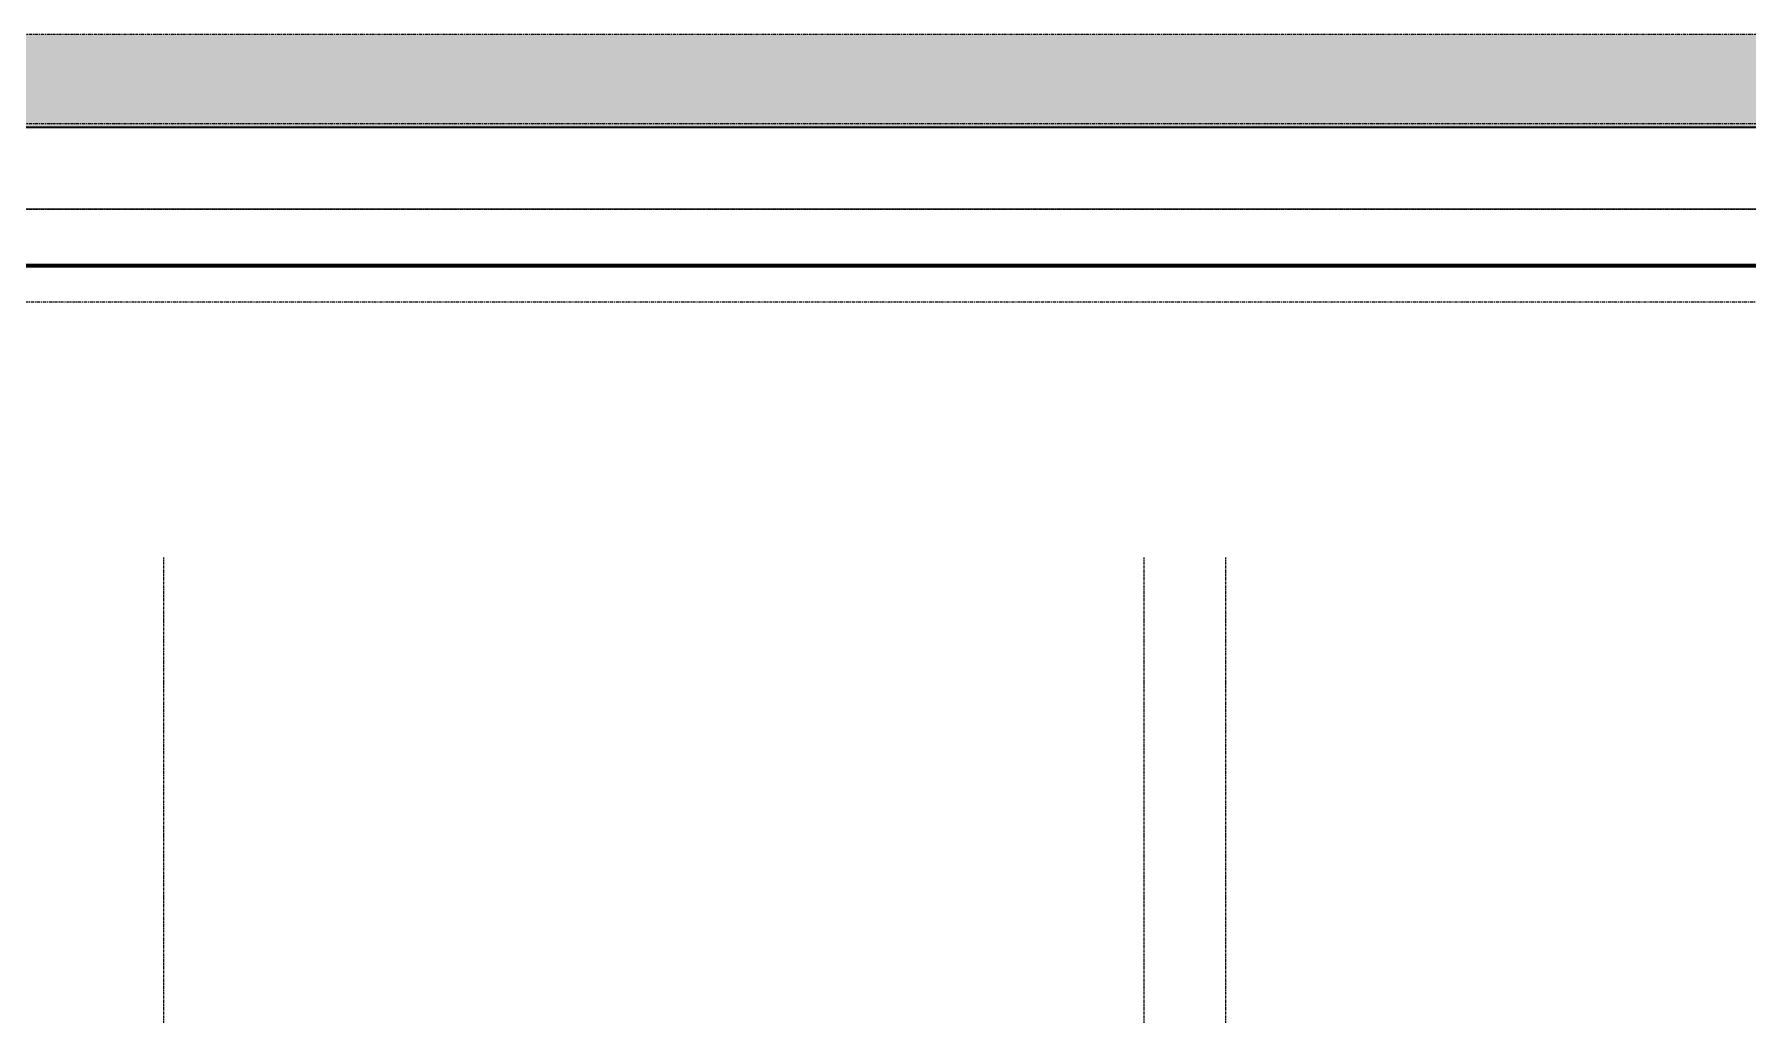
# Model space of a CAD drawing. Header units: centimetres. Extents: x -13467 to 3766, y -437 to 1921.
# Drawn here: x -10412 to -9491, y -437 to 94 of the extents above; entities that cross this region are included whole.
import ezdxf

# ---------------------------------------------------------------- set-up
doc = ezdxf.new("R2010")
doc.units = ezdxf.units.CM
doc.linetypes.add('Centre', pattern=[3.175, 0.635, -0.475, 1.59, -0.475])
doc.linetypes.add('Grid Line', pattern=[2.2225, 1.27, -0.3175, 0.3175, -0.3175])
for name, color, linetype, lineweight in [('A-FLOR', 7, 'Continuous', 9), ('A-FLOR-LEVL', 7, 'Continuous', 9), ('A-FLOR-PATT', 7, 'Continuous', 35), ('C-BLDG-PADS', 7, 'Continuous', 9), ('C-TOPO', 7, 'Continuous', 9), ('S-GRID', 7, 'Continuous', 9)]:
    doc.layers.add(name, color=color, linetype=linetype, lineweight=lineweight)

# ---------------------------------------------------------------- blocks, each defined once
blk = doc.blocks.new('PQ_RVR_EST-01_ZZ_ZZ_MO_T_A_rvt-1-Sección 1-1')
at = {"layer": 'A-FLOR-PATT', "lineweight": 9, "true_color": 0x9a9a9a}
blk.add_hatch(color=253, dxfattribs=at).paths.add_polyline_path([(-6260.94, 44), (-6260.94, 94), (-11182.13, 94), (-11182.13, 44), (-6621.18, 44)])
at = {"layer": 'A-FLOR', "lineweight": 35}
blk.add_line((-11081.92, 44), (-6260.94, 44), dxfattribs=at)

msp = doc.modelspace()

# ---------------------------------------------------------------- hatches: boundary and pattern name
at = {"layer": 'A-FLOR-PATT', "lineweight": 9, "true_color": 0x9a9a9a}
msp.add_hatch(color=253, dxfattribs=at).paths.add_polyline_path([(-6260.942, 44), (-6260.942, 94), (-11181.493, 94), (-11181.493, 44), (-6621.18, 44)])

# ---------------------------------------------------------------- linework, layer by layer
at = {"layer": 'A-FLOR', "lineweight": 35}
msp.add_line((-11097.922, 44), (-6260.942, 44), dxfattribs=at)
at = {"layer": 'A-FLOR-LEVL', "color": 253, "linetype": 'Centre', "true_color": 0xaaaaaa}
for p, q in [((-13466.939, 94), (-6213.529, 94)), ((-13466.939, 46.025), (-6213.529, 46.025)), ((-13466.939, 0), (-6213.529, 0)), ((-6213.529, -50), (-13466.939, -50))]:
    msp.add_line(p, q, dxfattribs=at)
at = {"layer": 'C-BLDG-PADS', "color": 253, "lineweight": 18, "true_color": 0xaaaaaa}
for p, q in [((-6260.942, 0), (-13122.844, 0)), ((-13122.844, -30.48), (-6260.942, -30.48))]:
    msp.add_line(p, q, dxfattribs=at)
at = {"layer": 'C-TOPO', "color": 253, "lineweight": 70, "true_color": 0xaaaaaa}
for p, q in [((-10131.468, -30.496), (-11081.922, -30.496)), ((-8947.691, -30.496), (-10131.468, -30.496))]:
    msp.add_line(p, q, dxfattribs=at)
at = {"layer": 'C-TOPO', "color": 253, "true_color": 0xaaaaaa}
for p, q in [((-10131.468, -30.496), (-11081.922, -30.496)), ((-8947.691, -30.496), (-10131.468, -30.496))]:
    msp.add_line(p, q, dxfattribs=at)
at = {"layer": 'S-GRID', "color": 253, "linetype": 'Grid Line', "true_color": 0xaaaaaa}
for p, q in [((-10342.235, -437.332), (-10342.235, -187.332)), ((-9815.299, -437.332), (-9815.299, -187.332)), ((-9771.395, -437.332), (-9771.395, -187.332))]:
    msp.add_line(p, q, dxfattribs=at)

# ---------------------------------------------------------------- block references
at = {"lineweight": 5}
msp.add_blockref('PQ_RVR_EST-01_ZZ_ZZ_MO_T_A_rvt-1-Sección 1-1', (0, 0), dxfattribs=at)

doc.saveas('drawing.dxf')
